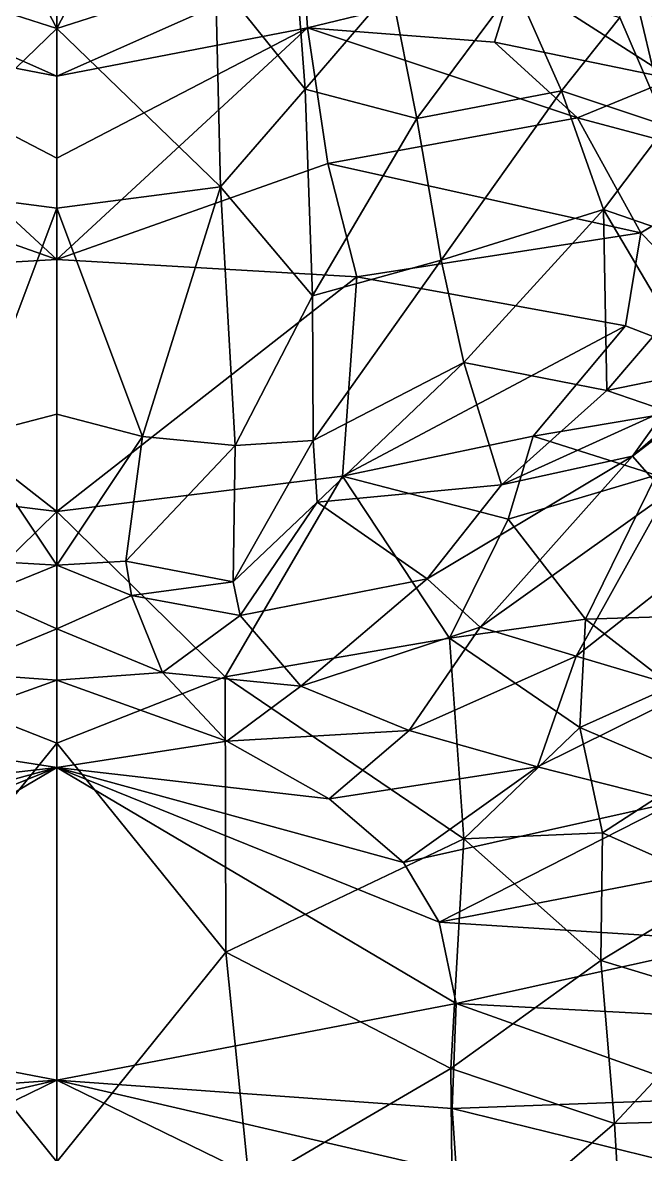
# Model space of a CAD drawing. Extents: x -1.56 to 1.56, y -5.64 to 3.99.
# Drawn here: x -0.031 to 0.537, y -2.32 to -1.285 of the extents above; entities that cross this region are included whole.
import ezdxf

# ---------------------------------------------------------------- set-up
doc = ezdxf.new("R2010")
doc.units = 0
doc.layers.add('MAMMOTH$LWO', color=1, linetype='CONTINUOUS')

msp = doc.modelspace()

# ---------------------------------------------------------------- linework, layer by layer
at = {"layer": 'MAMMOTH$LWO'}
for points in [[(0, -1.2907, 2.9649), (-0.1449, -1.2442, 2.8294), (-0.0657, -1.1641, 2.7444)], [(0, -1.2907, 2.9649), (-0.0657, -1.1641, 2.7444), (0, -1.1783, 2.792)], [(0.0657, -1.1641, 2.7444), (0, -1.2907, 2.9649), (0, -1.1783, 2.792)], [(0.1449, -1.2442, 2.8294), (0, -1.2907, 2.9649), (0.0657, -1.1641, 2.7444)], [(0.1449, -1.2442, 2.8294), (0.2158, -1.2011, 2.7506), (0.2267, -1.3461, 3.0645)], [(0.3053, -1.2544, 2.8911), (0.2267, -1.3461, 3.0645), (0.2158, -1.2011, 2.7506)], [(0.5567, -1.3797, 3.3217), (0.521, -1.2294, 2.9449), (0.5869, -1.2039, 2.8438)], [(0.5142, -1.2808, 3.0845), (0.521, -1.2294, 2.9449), (0.5567, -1.3797, 3.3217)], [(-0.2254, -1.2342, 5.7478), (-0.2289, -1.29, 5.763), (0, -1.3344, 5.7714)], [(0, -1.2546, 5.7599), (-0.2254, -1.2342, 5.7478), (0, -1.3344, 5.7714)], [(0.2254, -1.2342, 5.7478), (0, -1.2546, 5.7599), (0, -1.3344, 5.7714)], [(0.2289, -1.29, 5.763), (0.2254, -1.2342, 5.7478), (0, -1.3344, 5.7714)], [(0.4178, -1.2442, 5.6721), (0.2254, -1.2342, 5.7478), (0.2289, -1.29, 5.763)], [(-0.1449, -1.2442, 2.8294), (0, -1.2907, 2.9649), (-0.1496, -1.4354, 3.2237)], [(0, -1.2907, 2.9649), (0.1449, -1.2442, 2.8294), (0.1496, -1.4354, 3.2237)], [(0.2267, -1.3461, 3.0645), (0.1496, -1.4354, 3.2237), (0.1449, -1.2442, 2.8294)], [(0.3998, -1.3031, 5.7235), (0.4178, -1.2442, 5.6721), (0.2289, -1.29, 5.763)], [(0.4178, -1.2442, 5.6721), (0.3998, -1.3031, 5.7235), (0.5623, -1.3366, 5.5653)], [(0.5623, -1.3366, 5.5653), (0.5414, -1.2716, 5.4781), (0.4178, -1.2442, 5.6721)], [(0.2267, -1.3461, 3.0645), (0.3053, -1.2544, 2.8911), (0.3289, -1.373, 3.1866)], [(0.4187, -1.2521, 2.9594), (0.3289, -1.373, 3.1866), (0.3053, -1.2544, 2.8911)], [(0.3289, -1.373, 3.1866), (0.4187, -1.2521, 2.9594), (0.4609, -1.3476, 3.2054)], [(0.5142, -1.2808, 3.0845), (0.4609, -1.3476, 3.2054), (0.4187, -1.2521, 2.9594)], [(0.4609, -1.3476, 3.2054), (0.5142, -1.2808, 3.0845), (0.5567, -1.3797, 3.3217)], [(-0.2289, -1.29, 5.763), (-0.2475, -1.4141, 5.8449), (0, -1.5018, 5.8606)], [(0, -1.4094, 5.8015), (-0.2289, -1.29, 5.763), (0, -1.5018, 5.8606)], [(0, -1.3344, 5.7714), (-0.2289, -1.29, 5.763), (0, -1.4094, 5.8015)], [(0, -1.455, 3.3069), (-0.1496, -1.4354, 3.2237), (0, -1.2907, 2.9649)], [(0.2289, -1.29, 5.763), (0, -1.4094, 5.8015), (0, -1.5018, 5.8606)], [(0.2475, -1.4141, 5.8449), (0.2289, -1.29, 5.763), (0, -1.5018, 5.8606)], [(0.2289, -1.29, 5.763), (0, -1.3344, 5.7714), (0, -1.4094, 5.8015)], [(0.1496, -1.4354, 3.2237), (0, -1.455, 3.3069), (0, -1.2907, 2.9649)], [(0.4755, -1.3723, 5.7175), (0.2289, -1.29, 5.763), (0.2475, -1.4141, 5.8449)], [(0.4755, -1.3723, 5.7175), (0.3998, -1.3031, 5.7235), (0.2289, -1.29, 5.763)], [(0.5623, -1.3366, 5.5653), (0.3998, -1.3031, 5.7235), (0.4755, -1.3723, 5.7175)], [(0.6361, -1.4154, 5.5451), (0.5623, -1.3366, 5.5653), (0.4755, -1.3723, 5.7175)], [(0.1496, -1.4354, 3.2237), (0.2267, -1.3461, 3.0645), (0.2336, -1.5352, 3.4585)], [(0.3289, -1.373, 3.1866), (0.2336, -1.5352, 3.4585), (0.2267, -1.3461, 3.0645)], [(0.4609, -1.3476, 3.2054), (0.3511, -1.5025, 3.4672), (0.3289, -1.373, 3.1866)], [(0.3511, -1.5025, 3.4672), (0.4609, -1.3476, 3.2054), (0.4991, -1.4562, 3.447)], [(0.5567, -1.3797, 3.3217), (0.4991, -1.4562, 3.447), (0.4609, -1.3476, 3.2054)], [(0.2336, -1.5352, 3.4585), (0.3289, -1.373, 3.1866), (0.3511, -1.5025, 3.4672)], [(0.5334, -1.4776, 5.7788), (0.4755, -1.3723, 5.7175), (0.2475, -1.4141, 5.8449)], [(0.4755, -1.3723, 5.7175), (0.5334, -1.4776, 5.7788), (0.6361, -1.4154, 5.5451)], [(0.4991, -1.4562, 3.447), (0.5567, -1.3797, 3.3217), (0.6047, -1.4928, 3.5868)], [(-0.2475, -1.4141, 5.8449), (-0.2739, -1.5178, 5.8898), (0, -1.5018, 5.8606)], [(0.2739, -1.5178, 5.8898), (0.2475, -1.4141, 5.8449), (0, -1.5018, 5.8606)], [(0.5334, -1.4776, 5.7788), (0.2475, -1.4141, 5.8449), (0.2739, -1.5178, 5.8898)], [(0.6748, -1.6227, 5.6952), (0.6361, -1.4154, 5.5451), (0.5334, -1.4776, 5.7788)], [(0, -1.455, 3.3069), (-0.0783, -1.6635, 3.6543), (-0.1496, -1.4354, 3.2237)], [(0.0783, -1.6635, 3.6543), (0, -1.455, 3.3069), (0.1496, -1.4354, 3.2237)], [(0.1629, -1.672, 3.6447), (0.0783, -1.6635, 3.6543), (0.1496, -1.4354, 3.2237)], [(0.2336, -1.5352, 3.4585), (0.1629, -1.672, 3.6447), (0.1496, -1.4354, 3.2237)], [(0, -1.6431, 3.6581), (-0.0783, -1.6635, 3.6543), (0, -1.455, 3.3069)], [(0.0783, -1.6635, 3.6543), (0, -1.6431, 3.6581), (0, -1.455, 3.3069)], [(0.4991, -1.4562, 3.447), (0.3718, -1.596, 3.6534), (0.3511, -1.5025, 3.4672)], [(0.3718, -1.596, 3.6534), (0.4991, -1.4562, 3.447), (0.5023, -1.6217, 3.7859)], [(0.4991, -1.4562, 3.447), (0.5581, -1.5562, 3.694), (0.5023, -1.6217, 3.7859)], [(0.6047, -1.4928, 3.5868), (0.5581, -1.5562, 3.694), (0.4991, -1.4562, 3.447)], [(0.5193, -1.5625, 5.8279), (0.5334, -1.4776, 5.7788), (0.2739, -1.5178, 5.8898)], [(0.6748, -1.6227, 5.6952), (0.5334, -1.4776, 5.7788), (0.5193, -1.5625, 5.8279)], [(0, -1.5018, 5.8606), (-0.2739, -1.5178, 5.8898), (0, -1.7323, 5.9437)], [(0.2739, -1.5178, 5.8898), (0, -1.5018, 5.8606), (0, -1.7323, 5.9437)], [(0.3511, -1.5025, 3.4672), (0.234, -1.6672, 3.7218), (0.2336, -1.5352, 3.4585)], [(0.234, -1.6672, 3.7218), (0.3511, -1.5025, 3.4672), (0.3718, -1.596, 3.6534)], [(-0.2739, -1.5178, 5.8898), (-0.2609, -1.7, 5.9838), (0, -1.7323, 5.9437)], [(0.2609, -1.7, 5.9838), (0.2739, -1.5178, 5.8898), (0, -1.7323, 5.9437)], [(0.5193, -1.5625, 5.8279), (0.2739, -1.5178, 5.8898), (0.2609, -1.7, 5.9838)], [(0.1629, -1.672, 3.6447), (0.2336, -1.5352, 3.4585), (0.234, -1.6672, 3.7218)], [(0.5257, -1.6816, 4.0118), (0.5555, -1.64, 3.9691), (0.6962, -1.5331, 4.0109)], [(0.5257, -1.6816, 4.0118), (0.6962, -1.5331, 4.0109), (0.681, -1.5621, 4.0637)], [(0.5023, -1.6217, 3.7859), (0.5581, -1.5562, 3.694), (0.6135, -1.5986, 3.9115)], [(0.435, -1.6633, 5.9406), (0.5193, -1.5625, 5.8279), (0.2609, -1.7, 5.9838)], [(0.6748, -1.6227, 5.6952), (0.5193, -1.5625, 5.8279), (0.435, -1.6633, 5.9406)], [(0.681, -1.5621, 4.0637), (0.5565, -1.7167, 4.0121), (0.5257, -1.6816, 4.0118)], [(0.3718, -1.596, 3.6534), (0.2378, -1.7236, 3.8362), (0.234, -1.6672, 3.7218)], [(0.2378, -1.7236, 3.8362), (0.3718, -1.596, 3.6534), (0.4061, -1.7079, 3.896)], [(0.3718, -1.596, 3.6534), (0.5023, -1.6217, 3.7859), (0.4061, -1.7079, 3.896)], [(0.5023, -1.6217, 3.7859), (0.6135, -1.5986, 3.9115), (0.5555, -1.64, 3.9691)], [(0.4061, -1.7079, 3.896), (0.5023, -1.6217, 3.7859), (0.5555, -1.64, 3.9691)], [(0.5474, -1.699, 5.8765), (0.6748, -1.6227, 5.6952), (0.435, -1.6633, 5.9406)], [(0, -1.6431, 3.6581), (0, -1.7811, 3.9167), (-0.0783, -1.6635, 3.6543)], [(0, -1.7811, 3.9167), (0, -1.6431, 3.6581), (0.0783, -1.6635, 3.6543)], [(0.4061, -1.7079, 3.896), (0.5555, -1.64, 3.9691), (0.5257, -1.6816, 4.0118)], [(0, -1.7811, 3.9167), (-0.0631, -1.7776, 3.8504), (-0.0783, -1.6635, 3.6543)], [(0.0631, -1.7776, 3.8504), (0, -1.7811, 3.9167), (0.0783, -1.6635, 3.6543)], [(0.0631, -1.7776, 3.8504), (0.0783, -1.6635, 3.6543), (0.1629, -1.672, 3.6447)], [(0.4121, -1.7393, 5.9795), (0.435, -1.6633, 5.9406), (0.2609, -1.7, 5.9838)], [(0.5474, -1.699, 5.8765), (0.435, -1.6633, 5.9406), (0.4121, -1.7393, 5.9795)], [(0.1612, -1.7966, 3.863), (0.0631, -1.7776, 3.8504), (0.1629, -1.672, 3.6447)], [(0.234, -1.6672, 3.7218), (0.1612, -1.7966, 3.863), (0.1629, -1.672, 3.6447)], [(0.1612, -1.7966, 3.863), (0.234, -1.6672, 3.7218), (0.2378, -1.7236, 3.8362)], [(0.3866, -1.8378, 3.98), (0.3381, -1.7936, 3.9606), (0.5257, -1.6816, 4.0118)], [(0.3381, -1.7936, 3.9606), (0.4061, -1.7079, 3.896), (0.5257, -1.6816, 4.0118)], [(0.5565, -1.7167, 4.0121), (0.3866, -1.8378, 3.98), (0.5257, -1.6816, 4.0118)], [(-0.2609, -1.7, 5.9838), (-0.1539, -1.8832, 5.996), (0, -1.7323, 5.9437)], [(0.1539, -1.8832, 5.996), (0.2609, -1.7, 5.9838), (0, -1.7323, 5.9437)], [(0.2609, -1.7, 5.9838), (0.1539, -1.8832, 5.996), (0.3586, -1.848, 6.0004)], [(0.3586, -1.848, 6.0004), (0.4121, -1.7393, 5.9795), (0.2609, -1.7, 5.9838)], [(0.4827, -1.8305, 5.9501), (0.5474, -1.699, 5.8765), (0.4121, -1.7393, 5.9795)], [(0.5474, -1.699, 5.8765), (0.4827, -1.8305, 5.9501), (0.5899, -1.8271, 5.8494)], [(0.2378, -1.7236, 3.8362), (0.4061, -1.7079, 3.896), (0.3381, -1.7936, 3.9606)], [(0.4743, -1.8643, 3.9517), (0.3866, -1.8378, 3.98), (0.5565, -1.7167, 4.0121)], [(0.6054, -1.7608, 3.9899), (0.4743, -1.8643, 3.9517), (0.5565, -1.7167, 4.0121)], [(0.2378, -1.7236, 3.8362), (0.1674, -1.8273, 3.9322), (0.1612, -1.7966, 3.863)], [(0.1674, -1.8273, 3.9322), (0.2378, -1.7236, 3.8362), (0.3381, -1.7936, 3.9606)], [(0, -1.944, 5.947), (0, -1.7323, 5.9437), (-0.1539, -1.8832, 5.996)], [(0, -1.7323, 5.9437), (0, -1.944, 5.947), (0.1539, -1.8832, 5.996)], [(0.4121, -1.7393, 5.9795), (0.3586, -1.848, 6.0004), (0.4827, -1.8305, 5.9501)], [(0.5795, -1.8959, 3.9127), (0.4743, -1.8643, 3.9517), (0.6054, -1.7608, 3.9899)], [(0, -1.7811, 3.9167), (-0.0682, -1.8091, 3.9154), (-0.0631, -1.7776, 3.8504)], [(0.0682, -1.8091, 3.9154), (0, -1.7811, 3.9167), (0.0631, -1.7776, 3.8504)], [(0.0682, -1.8091, 3.9154), (0.0631, -1.7776, 3.8504), (0.1612, -1.7966, 3.863)], [(0, -1.7811, 3.9167), (0, -1.8394, 3.9274), (-0.0682, -1.8091, 3.9154)], [(0, -1.8394, 3.9274), (0, -1.7811, 3.9167), (0.0682, -1.8091, 3.9154)], [(0.1674, -1.8273, 3.9322), (0.0682, -1.8091, 3.9154), (0.1612, -1.7966, 3.863)], [(0.223, -1.8919, 3.9503), (0.1674, -1.8273, 3.9322), (0.3381, -1.7936, 3.9606)], [(0.3866, -1.8378, 3.98), (0.223, -1.8919, 3.9503), (0.3381, -1.7936, 3.9606)], [(-0.0966, -1.8793, 3.9309), (-0.0682, -1.8091, 3.9154), (0, -1.8394, 3.9274)], [(0.0682, -1.8091, 3.9154), (0.0966, -1.8793, 3.9309), (0, -1.8394, 3.9274)], [(0.0966, -1.8793, 3.9309), (0.0682, -1.8091, 3.9154), (0.1674, -1.8273, 3.9322)], [(0.1674, -1.8273, 3.9322), (0.223, -1.8919, 3.9503), (0.0966, -1.8793, 3.9309)], [(0.4777, -1.9297, 5.9523), (0.4827, -1.8305, 5.9501), (0.3586, -1.848, 6.0004)], [(0.4827, -1.8305, 5.9501), (0.4777, -1.9297, 5.9523), (0.5616, -1.8919, 5.8793)], [(0.5616, -1.8919, 5.8793), (0.5899, -1.8271, 5.8494), (0.4827, -1.8305, 5.9501)], [(0, -1.8394, 3.9274), (0, -1.8862, 3.909), (-0.0966, -1.8793, 3.9309)], [(0, -1.8862, 3.909), (0, -1.8394, 3.9274), (0.0966, -1.8793, 3.9309)], [(0.3217, -1.9323, 3.9328), (0.223, -1.8919, 3.9503), (0.3866, -1.8378, 3.98)], [(0.4743, -1.8643, 3.9517), (0.3217, -1.9323, 3.9328), (0.3866, -1.8378, 3.98)], [(0.3716, -2.0315, 5.9879), (0.3586, -1.848, 6.0004), (0.1539, -1.8832, 5.996)], [(0.3586, -1.848, 6.0004), (0.3716, -2.0315, 5.9879), (0.4777, -1.9297, 5.9523)], [(0.439, -1.9657, 3.8889), (0.3217, -1.9323, 3.9328), (0.4743, -1.8643, 3.9517)], [(0.5795, -1.8959, 3.9127), (0.439, -1.9657, 3.8889), (0.4743, -1.8643, 3.9517)], [(-0.1553, -1.942, 3.918), (-0.0966, -1.8793, 3.9309), (0, -1.8862, 3.909)], [(0.0966, -1.8793, 3.9309), (0.1553, -1.942, 3.918), (0, -1.8862, 3.909)], [(0.1553, -1.942, 3.918), (0.0966, -1.8793, 3.9309), (0.223, -1.8919, 3.9503)], [(0, -1.8862, 3.909), (0, -1.9661, 3.8353), (-0.1553, -1.942, 3.918)], [(-0.1539, -1.8832, 5.996), (-0.1545, -2.1351, 5.98), (0, -1.944, 5.947)], [(0.1545, -2.1351, 5.98), (0.1539, -1.8832, 5.996), (0, -1.944, 5.947)], [(0, -1.9661, 3.8353), (0, -1.8862, 3.909), (0.1553, -1.942, 3.918)], [(0.1539, -1.8832, 5.996), (0.1545, -2.1351, 5.98), (0.3716, -2.0315, 5.9879)], [(0.223, -1.8919, 3.9503), (0.3217, -1.9323, 3.9328), (0.1553, -1.942, 3.918)], [(0.5794, -1.9733, 5.8703), (0.5616, -1.8919, 5.8793), (0.4777, -1.9297, 5.9523)], [(0.565, -1.9974, 3.8173), (0.439, -1.9657, 3.8889), (0.5795, -1.8959, 3.9127)], [(0.2488, -1.9948, 3.8852), (0.1553, -1.942, 3.918), (0.3217, -1.9323, 3.9328)], [(0.3217, -1.9323, 3.9328), (0.439, -1.9657, 3.8889), (0.2488, -1.9948, 3.8852)], [(0.4982, -2.026, 5.9392), (0.4777, -1.9297, 5.9523), (0.3716, -2.0315, 5.9879)], [(0.4777, -1.9297, 5.9523), (0.4982, -2.026, 5.9392), (0.5794, -1.9733, 5.8703)], [(-0.2488, -1.9948, 3.8852), (-0.1553, -1.942, 3.918), (0, -1.9661, 3.8353)], [(0, -2.3267, 5.924), (0, -1.944, 5.947), (-0.1545, -2.1351, 5.98)], [(0.1553, -1.942, 3.918), (0.2488, -1.9948, 3.8852), (0, -1.9661, 3.8353)], [(0, -1.944, 5.947), (0, -2.3267, 5.924), (0.1545, -2.1351, 5.98)], [(-0.3648, -2.182, 3.6176), (-0.3493, -2.1076, 3.7392), (0, -1.9661, 3.8353)], [(0, -2.252, 3.4847), (-0.3648, -2.182, 3.6176), (0, -1.9661, 3.8353)], [(-0.3493, -2.1076, 3.7392), (-0.3166, -2.053, 3.8126), (0, -1.9661, 3.8353)], [(-0.3166, -2.053, 3.8126), (-0.2488, -1.9948, 3.8852), (0, -1.9661, 3.8353)], [(0.2488, -1.9948, 3.8852), (0.3166, -2.053, 3.8126), (0, -1.9661, 3.8353)], [(0.3166, -2.053, 3.8126), (0.3493, -2.1076, 3.7392), (0, -1.9661, 3.8353)], [(0.3493, -2.1076, 3.7392), (0.3648, -2.182, 3.6176), (0, -1.9661, 3.8353)], [(0.3648, -2.182, 3.6176), (0, -2.252, 3.4847), (0, -1.9661, 3.8353)], [(0.3166, -2.053, 3.8126), (0.2488, -1.9948, 3.8852), (0.439, -1.9657, 3.8889)], [(0.439, -1.9657, 3.8889), (0.565, -1.9974, 3.8173), (0.3166, -2.053, 3.8126)], [(0.6083, -2.0749, 5.8457), (0.5794, -1.9733, 5.8703), (0.4982, -2.026, 5.9392)], [(0.3493, -2.1076, 3.7392), (0.3166, -2.053, 3.8126), (0.565, -1.9974, 3.8173)], [(0.565, -1.9974, 3.8173), (0.6111, -2.0571, 3.7622), (0.3493, -2.1076, 3.7392)], [(0.4969, -2.1427, 5.9306), (0.4982, -2.026, 5.9392), (0.3716, -2.0315, 5.9879)], [(0.4982, -2.026, 5.9392), (0.4969, -2.1427, 5.9306), (0.6083, -2.0749, 5.8457)], [(0.3597, -2.2414, 5.9655), (0.3716, -2.0315, 5.9879), (0.1545, -2.1351, 5.98)], [(0.3716, -2.0315, 5.9879), (0.3597, -2.2414, 5.9655), (0.4969, -2.1427, 5.9306)], [(0.6111, -2.0571, 3.7622), (0.6228, -2.1248, 3.6957), (0.3493, -2.1076, 3.7392)], [(0.615, -2.1785, 5.8333), (0.6083, -2.0749, 5.8457), (0.4969, -2.1427, 5.9306)], [(0.6228, -2.1248, 3.6957), (0.3648, -2.182, 3.6176), (0.3493, -2.1076, 3.7392)], [(0.6228, -2.1248, 3.6957), (0.6164, -2.1953, 3.623), (0.3648, -2.182, 3.6176)], [(-0.1545, -2.1351, 5.98), (-0.1759, -2.3487, 5.9567), (0, -2.3267, 5.924)], [(0.1759, -2.3487, 5.9567), (0.1545, -2.1351, 5.98), (0, -2.3267, 5.924)], [(0.1545, -2.1351, 5.98), (0.1759, -2.3487, 5.9567), (0.3597, -2.2414, 5.9655)], [(0.5091, -2.2917, 5.896), (0.4969, -2.1427, 5.9306), (0.3597, -2.2414, 5.9655)], [(0.4969, -2.1427, 5.9306), (0.5091, -2.2917, 5.896), (0.615, -2.1785, 5.8333)], [(-0.3609, -2.2777, 3.503), (-0.3648, -2.182, 3.6176), (0, -2.252, 3.4847)], [(0.3648, -2.182, 3.6176), (0.3609, -2.2777, 3.503), (0, -2.252, 3.4847)], [(0.6077, -2.2687, 3.557), (0.3609, -2.2777, 3.503), (0.3648, -2.182, 3.6176)], [(0.6164, -2.1953, 3.623), (0.6077, -2.2687, 3.557), (0.3648, -2.182, 3.6176)], [(0.6521, -2.2875, 5.7657), (0.615, -2.1785, 5.8333), (0.5091, -2.2917, 5.896)], [(0.3616, -2.4183, 5.9222), (0.3597, -2.2414, 5.9655), (0.1759, -2.3487, 5.9567)], [(0.3597, -2.2414, 5.9655), (0.3616, -2.4183, 5.9222), (0.5091, -2.2917, 5.896)], [(0, -2.4779, 3.3626), (-0.3665, -2.4307, 3.4095), (0, -2.252, 3.4847)], [(-0.3665, -2.4307, 3.4095), (-0.365, -2.3367, 3.4618), (0, -2.252, 3.4847)], [(-0.365, -2.3367, 3.4618), (-0.3609, -2.2777, 3.503), (0, -2.252, 3.4847)], [(0.3609, -2.2777, 3.503), (0.365, -2.3367, 3.4618), (0, -2.252, 3.4847)], [(0.3665, -2.4307, 3.4095), (0, -2.4779, 3.3626), (0, -2.252, 3.4847)], [(0.365, -2.3367, 3.4618), (0.3665, -2.4307, 3.4095), (0, -2.252, 3.4847)], [(0.6077, -2.2687, 3.557), (0.6039, -2.3377, 3.5155), (0.3609, -2.2777, 3.503)], [(0.6039, -2.3377, 3.5155), (0.365, -2.3367, 3.4618), (0.3609, -2.2777, 3.503)], [(0.5199, -2.4727, 5.8181), (0.5091, -2.2917, 5.896), (0.3616, -2.4183, 5.9222)], [(0.5091, -2.2917, 5.896), (0.5199, -2.4727, 5.8181), (0.6521, -2.2875, 5.7657)], [(0.6521, -2.2875, 5.7657), (0.5199, -2.4727, 5.8181), (0.7447, -2.4519, 5.6259)]]:
    msp.add_3dface(points, dxfattribs=at)

doc.saveas('drawing.dxf')
